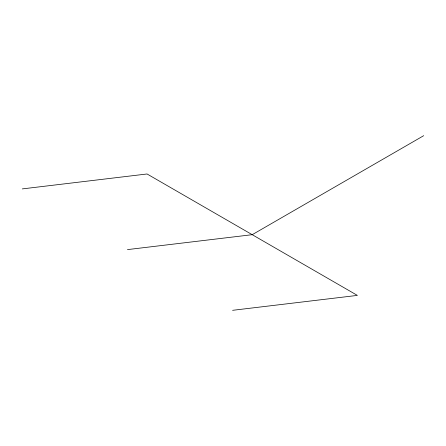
<?xml version="1.0" encoding="UTF-8"?>
<svg xmlns="http://www.w3.org/2000/svg" width="446" height="446" viewBox="0 0 446 446"><rect width="100%" height="100%" fill="white"/><g stroke="black" fill="none" stroke-linecap="round" stroke-linejoin="round"><path stroke-width="0.67" d="M423.7 135.684L252.213 234.691L127.45 249.609M22.3 188.903L147.063 173.979L357.363 295.397L232.6 310.316"/></g></svg>
